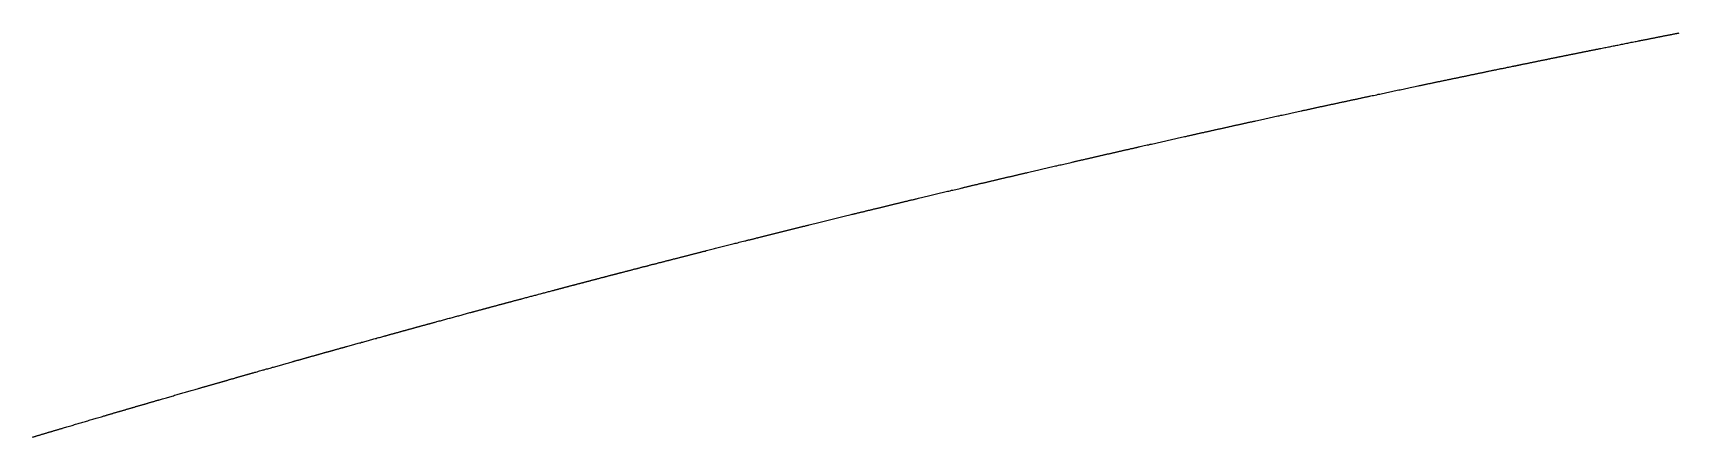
# Model space of a CAD drawing. Header units: millimetres. Extents: x 0 to 2438, y 0 to 1219.
# Drawn here: x 930.846 to 933.731, y 182.898 to 183.606 of the extents above; entities that cross this region are included whole.
import ezdxf

# ---------------------------------------------------------------- set-up
doc = ezdxf.new("R2010")
doc.units = ezdxf.units.MM
doc.layers.add('TEST_CUT_FIRST', color=1, linetype='Continuous')

msp = doc.modelspace()

# ---------------------------------------------------------------- linework, layer by layer
at = {"layer": 'TEST_CUT_FIRST'}
msp.add_lwpolyline([(930.8453, 182.8975), (930.8463, 182.8979), (930.8474, 182.8982), (930.8485, 182.8985), (930.8496, 182.8988), (930.8507, 182.8991), (930.8517, 182.8995), (930.8528, 182.8998), (930.8539, 182.9001), (930.855, 182.9004), (930.8561, 182.9008), (930.8571, 182.9011), (930.8582, 182.9014), (930.8593, 182.9017), (930.8604, 182.902), (930.8615, 182.9024), (930.8625, 182.9027), (930.8636, 182.903), (930.8647, 182.9033), (930.8658, 182.9036), (930.8669, 182.904), (930.8679, 182.9043), (930.869, 182.9046), (930.8701, 182.9049), (930.8712, 182.9053), (930.8723, 182.9056), (930.8733, 182.9059), (930.8744, 182.9062), (930.8755, 182.9065), (930.8766, 182.9069), (930.8777, 182.9072), (930.8787, 182.9075), (930.8798, 182.9078), (930.8809, 182.9081), (930.882, 182.9085), (930.8831, 182.9088), (930.8842, 182.9091), (930.8852, 182.9094), (930.8863, 182.9097), (930.8874, 182.9101), (930.8884, 182.9104), (930.8895, 182.9107), (930.8906, 182.911), (930.8918, 182.9114), (930.8929, 182.9117), (930.894, 182.912), (930.895, 182.9123), (930.8959, 182.9126), (930.8968, 182.9128), (930.8979, 182.9132), (930.8993, 182.9136), (930.9011, 182.9141), (930.9032, 182.9148), (930.9055, 182.9154), (930.9078, 182.9161), (930.91, 182.9168), (930.9122, 182.9174), (930.9143, 182.918), (930.9164, 182.9186), (930.9185, 182.9193), (930.9206, 182.9199), (930.9228, 182.9205), (930.9249, 182.9212), (930.9271, 182.9218), (930.9292, 182.9224), (930.9313, 182.9231), (930.9335, 182.9237), (930.9356, 182.9243), (930.9377, 182.925), (930.9399, 182.9256), (930.942, 182.9262), (930.9442, 182.9269), (930.9463, 182.9275), (930.9485, 182.9281), (930.9506, 182.9287), (930.9527, 182.9294), (930.9548, 182.93), (930.9569, 182.9306), (930.9591, 182.9313), (930.9614, 182.9319), (930.9637, 182.9326), (930.9659, 182.9332), (930.9677, 182.9338), (930.9691, 182.9342), (930.9701, 182.9345), (930.971, 182.9348), (930.9719, 182.935), (930.9729, 182.9353), (930.9739, 182.9356), (930.975, 182.9359), (930.9761, 182.9362), (930.9772, 182.9366), (930.9783, 182.9369), (930.9793, 182.9372), (930.9804, 182.9375), (930.9814, 182.9378), (930.9825, 182.9381), (930.9835, 182.9384), (930.9846, 182.9387), (930.9856, 182.939), (930.9867, 182.9394), (930.9878, 182.9397), (930.9888, 182.94), (930.9899, 182.9403), (930.9909, 182.9406), (930.992, 182.9409), (930.993, 182.9412), (930.9941, 182.9415), (930.9952, 182.9418), (930.9962, 182.9421), (930.9973, 182.9424), (930.9983, 182.9428), (930.9994, 182.9431), (931.0004, 182.9434), (931.0015, 182.9437), (931.0026, 182.944), (931.0036, 182.9443), (931.0047, 182.9446), (931.0057, 182.9449), (931.0068, 182.9452), (931.0078, 182.9455), (931.0089, 182.9458), (931.01, 182.9462), (931.011, 182.9465), (931.0121, 182.9468), (931.0131, 182.9471), (931.0142, 182.9474), (931.0152, 182.9477), (931.0163, 182.948), (931.0174, 182.9483), (931.0184, 182.9486), (931.0195, 182.9489), (931.0205, 182.9492), (931.0216, 182.9496), (931.0226, 182.9499), (931.0237, 182.9502), (931.0248, 182.9505), (931.0258, 182.9508), (931.0269, 182.9511), (931.0279, 182.9514), (931.029, 182.9517), (931.03, 182.952), (931.0311, 182.9523), (931.0322, 182.9526), (931.0332, 182.9529), (931.0343, 182.9533), (931.0353, 182.9536), (931.0364, 182.9539), (931.0374, 182.9542), (931.0385, 182.9545), (931.0396, 182.9548), (931.0406, 182.9551), (931.0417, 182.9554), (931.0427, 182.9557), (931.0438, 182.956), (931.0448, 182.9563), (931.0459, 182.9566), (931.047, 182.9569), (931.048, 182.9573), (931.0491, 182.9576), (931.0501, 182.9579), (931.0512, 182.9582), (931.0522, 182.9585), (931.0533, 182.9588), (931.0544, 182.9591), (931.0554, 182.9594), (931.0565, 182.9597), (931.0575, 182.96), (931.0586, 182.9603), (931.0596, 182.9606), (931.0607, 182.9609), (931.0618, 182.9613), (931.0629, 182.9616), (931.064, 182.9619), (931.0649, 182.9622), (931.0658, 182.9624), (931.0667, 182.9627), (931.0678, 182.963), (931.0692, 182.9634), (931.0709, 182.9639), (931.073, 182.9645), (931.0753, 182.9652), (931.0775, 182.9658), (931.0797, 182.9664), (931.0818, 182.9671), (931.0838, 182.9676), (931.0859, 182.9682), (931.0879, 182.9688), (931.09, 182.9694), (931.0921, 182.97), (931.0942, 182.9707), (931.0963, 182.9713), (931.0984, 182.9719), (931.1005, 182.9725), (931.1026, 182.9731), (931.1047, 182.9737), (931.1067, 182.9743), (931.1088, 182.9749), (931.1109, 182.9755), (931.113, 182.9761), (931.1151, 182.9767), (931.1172, 182.9773), (931.1193, 182.9779), (931.1213, 182.9785), (931.1234, 182.9791), (931.1255, 182.9797), (931.1276, 182.9803), (931.1299, 182.981), (931.1321, 182.9816), (931.1342, 182.9822), (931.136, 182.9827), (931.1373, 182.9831), (931.1384, 182.9834), (931.1393, 182.9836), (931.1401, 182.9839), (931.1411, 182.9842), (931.1421, 182.9845), (931.1432, 182.9848), (931.1442, 182.9851), (931.1453, 182.9854), (931.1463, 182.9857), (931.1473, 182.986), (931.1484, 182.9863), (931.1494, 182.9866), (931.1504, 182.9869), (931.1515, 182.9871), (931.1525, 182.9874), (931.1535, 182.9877), (931.1545, 182.988), (931.1556, 182.9883), (931.1566, 182.9886), (931.1576, 182.9889), (931.1587, 182.9892), (931.1597, 182.9895), (931.1607, 182.9898), (931.1618, 182.9901), (931.1628, 182.9904), (931.1638, 182.9907), (931.1649, 182.991), (931.1659, 182.9913), (931.1669, 182.9916), (931.168, 182.9919), (931.169, 182.9922), (931.17, 182.9925), (931.171, 182.9928), (931.1721, 182.9931), (931.1731, 182.9934), (931.1741, 182.9937), (931.1752, 182.9939), (931.1762, 182.9942), (931.1772, 182.9945), (931.1783, 182.9948), (931.1793, 182.9951), (931.1803, 182.9954), (931.1814, 182.9957), (931.1824, 182.996), (931.1834, 182.9963), (931.1844, 182.9966), (931.1855, 182.9969), (931.1865, 182.9972), (931.1875, 182.9975), (931.1886, 182.9978), (931.1896, 182.9981), (931.1906, 182.9984), (931.1917, 182.9987), (931.1927, 182.999), (931.1937, 182.9993), (931.1948, 182.9995), (931.1958, 182.9998), (931.1968, 183.0001), (931.1979, 183.0004), (931.1989, 183.0007), (931.1999, 183.001), (931.2009, 183.0013), (931.202, 183.0016), (931.203, 183.0019), (931.204, 183.0022), (931.2051, 183.0025), (931.2061, 183.0028), (931.2071, 183.0031), (931.2082, 183.0034), (931.2092, 183.0037), (931.2102, 183.004), (931.2113, 183.0043), (931.2123, 183.0046), (931.2133, 183.0048), (931.2144, 183.0051), (931.2154, 183.0054), (931.2164, 183.0057), (931.2174, 183.006), (931.2185, 183.0063), (931.2195, 183.0066), (931.2205, 183.0069), (931.2216, 183.0072), (931.2226, 183.0075), (931.2236, 183.0078), (931.2246, 183.0081), (931.2257, 183.0084), (931.2267, 183.0087), (931.2278, 183.009), (931.2289, 183.0093), (931.2299, 183.0096), (931.2308, 183.0098), (931.2317, 183.0101), (931.2326, 183.0103), (931.2336, 183.0106), (931.235, 183.011), (931.2367, 183.0115), (931.2387, 183.0121), (931.2409, 183.0127), (931.2431, 183.0133), (931.2452, 183.0139), (931.2473, 183.0145), (931.2492, 183.0151), (931.2512, 183.0156), (931.2532, 183.0162), (931.2553, 183.0168), (931.2573, 183.0173), (931.2594, 183.0179), (931.2614, 183.0185), (931.2634, 183.0191), (931.2655, 183.0197), (931.2675, 183.0202), (931.2695, 183.0208), (931.2716, 183.0214), (931.2736, 183.022), (931.2756, 183.0225), (931.2777, 183.0231), (931.2797, 183.0237), (931.2818, 183.0243), (931.2838, 183.0248), (931.2858, 183.0254), (931.2877, 183.0259), (931.2898, 183.0265), (931.2919, 183.0271), (931.2941, 183.0277), (931.2963, 183.0284), (931.2983, 183.0289), (931.3, 183.0294), (931.3013, 183.0298), (931.3024, 183.0301), (931.3032, 183.0303), (931.304, 183.0305), (931.305, 183.0308), (931.306, 183.0311), (931.307, 183.0314), (931.308, 183.0317), (931.3091, 183.032), (931.3101, 183.0322), (931.3111, 183.0325), (931.3121, 183.0328), (931.313, 183.0331), (931.314, 183.0334), (931.3151, 183.0336), (931.3161, 183.0339), (931.3171, 183.0342), (931.3181, 183.0345), (931.3191, 183.0348), (931.3201, 183.0351), (931.3211, 183.0353), (931.3221, 183.0356), (931.3231, 183.0359), (931.3241, 183.0362), (931.3251, 183.0365), (931.3261, 183.0367), (931.3271, 183.037), (931.3281, 183.0373), (931.3291, 183.0376), (931.3301, 183.0379), (931.3311, 183.0381), (931.3321, 183.0384), (931.3331, 183.0387), (931.3341, 183.039), (931.3351, 183.0393), (931.3361, 183.0396), (931.3371, 183.0398), (931.3381, 183.0401), (931.3391, 183.0404), (931.3401, 183.0407), (931.3411, 183.041), (931.3421, 183.0412), (931.3431, 183.0415), (931.3441, 183.0418), (931.3451, 183.0421), (931.3461, 183.0424), (931.3471, 183.0426), (931.3481, 183.0429), (931.3491, 183.0432), (931.3501, 183.0435), (931.3511, 183.0438), (931.3521, 183.044), (931.3531, 183.0443), (931.3541, 183.0446), (931.3551, 183.0449), (931.3561, 183.0452), (931.3571, 183.0454), (931.3581, 183.0457), (931.3591, 183.046), (931.3601, 183.0463), (931.3611, 183.0466), (931.3621, 183.0468), (931.3631, 183.0471), (931.3641, 183.0474), (931.3652, 183.0477), (931.3662, 183.048), (931.3672, 183.0482), (931.3682, 183.0485), (931.3692, 183.0488), (931.3702, 183.0491), (931.3712, 183.0494), (931.3722, 183.0496), (931.3732, 183.0499), (931.3742, 183.0502), (931.3752, 183.0505), (931.3762, 183.0508), (931.3772, 183.051), (931.3782, 183.0513), (931.3792, 183.0516), (931.3802, 183.0519), (931.3812, 183.0522), (931.3822, 183.0524), (931.3832, 183.0527), (931.3842, 183.053), (931.3852, 183.0533), (931.3862, 183.0536), (931.3872, 183.0538), (931.3882, 183.0541), (931.3892, 183.0544), (931.3903, 183.0547), (931.3913, 183.055), (931.3922, 183.0552), (931.393, 183.0555), (931.3939, 183.0557), (931.3949, 183.056), (931.3962, 183.0563), (931.3979, 183.0568), (931.3998, 183.0574), (931.402, 183.0579), (931.4041, 183.0585), (931.4061, 183.0591), (931.4081, 183.0597), (931.41, 183.0602), (931.412, 183.0607), (931.4139, 183.0613), (931.4159, 183.0618), (931.4179, 183.0624), (931.4199, 183.0629), (931.4218, 183.0635), (931.4238, 183.064), (931.4258, 183.0646), (931.4277, 183.0651), (931.4297, 183.0657), (931.4317, 183.0662), (931.4337, 183.0667), (931.4356, 183.0673), (931.4376, 183.0678), (931.4396, 183.0684), (931.4416, 183.0689), (931.4435, 183.0695), (931.4454, 183.07), (931.4474, 183.0705), (931.4493, 183.0711), (931.4514, 183.0717), (931.4535, 183.0722), (931.4557, 183.0728), (931.4576, 183.0734), (931.4593, 183.0738), (931.4606, 183.0742), (931.4615, 183.0745), (931.4624, 183.0747), (931.4632, 183.0749), (931.4641, 183.0751), (931.465, 183.0754), (931.466, 183.0757), (931.467, 183.076), (931.468, 183.0762), (931.469, 183.0765), (931.47, 183.0768), (931.4709, 183.077), (931.4719, 183.0773), (931.4729, 183.0776), (931.4738, 183.0778), (931.4748, 183.0781), (931.4758, 183.0784), (931.4767, 183.0786), (931.4777, 183.0789), (931.4787, 183.0792), (931.4796, 183.0794), (931.4806, 183.0797), (931.4816, 183.08), (931.4826, 183.0802), (931.4835, 183.0805), (931.4845, 183.0808), (931.4855, 183.081), (931.4864, 183.0813), (931.4874, 183.0816), (931.4884, 183.0818), (931.4893, 183.0821), (931.4903, 183.0824), (931.4913, 183.0826), (931.4923, 183.0829), (931.4932, 183.0832), (931.4942, 183.0834), (931.4952, 183.0837), (931.4961, 183.084), (931.4971, 183.0842), (931.4981, 183.0845), (931.499, 183.0848), (931.5, 183.085), (931.501, 183.0853), (931.5019, 183.0856), (931.5029, 183.0858), (931.5039, 183.0861), (931.5049, 183.0864), (931.5058, 183.0866), (931.5068, 183.0869), (931.5078, 183.0872), (931.5087, 183.0874), (931.5097, 183.0877), (931.5107, 183.088), (931.5116, 183.0882), (931.5126, 183.0885), (931.5136, 183.0888), (931.5145, 183.089), (931.5155, 183.0893), (931.5165, 183.0896), (931.5175, 183.0898), (931.5184, 183.0901), (931.5194, 183.0904), (931.5204, 183.0906), (931.5213, 183.0909), (931.5223, 183.0911), (931.5233, 183.0914), (931.5242, 183.0917), (931.5252, 183.0919), (931.5262, 183.0922), (931.5271, 183.0925), (931.5281, 183.0927), (931.5291, 183.093), (931.5301, 183.0933), (931.531, 183.0935), (931.532, 183.0938), (931.533, 183.0941), (931.5339, 183.0943), (931.5349, 183.0946), (931.5359, 183.0949), (931.5368, 183.0951), (931.5378, 183.0954), (931.5388, 183.0957), (931.5398, 183.0959), (931.5407, 183.0962), (931.5417, 183.0964), (931.5426, 183.0967), (931.5436, 183.097), (931.5446, 183.0972), (931.5456, 183.0975), (931.5466, 183.0978), (931.5476, 183.0981), (931.5485, 183.0983), (931.5493, 183.0985), (931.5501, 183.0987), (931.5511, 183.099), (931.5524, 183.0994), (931.554, 183.0998), (931.5559, 183.1003), (931.5579, 183.1009), (931.56, 183.1014), (931.5619, 183.102), (931.5639, 183.1025), (931.5657, 183.103), (931.5676, 183.1035), (931.5695, 183.104), (931.5714, 183.1045), (931.5733, 183.105), (931.5752, 183.1056), (931.5771, 183.1061), (931.579, 183.1066), (931.5809, 183.1071), (931.5828, 183.1076), (931.5847, 183.1082), (931.5866, 183.1087), (931.5885, 183.1092), (931.5904, 183.1097), (931.5923, 183.1102), (931.5942, 183.1107), (931.5961, 183.1113), (931.598, 183.1118), (931.5999, 183.1123), (931.6018, 183.1128), (931.6037, 183.1133), (931.6056, 183.1138), (931.6077, 183.1144), (931.6098, 183.1149), (931.6117, 183.1155), (931.6133, 183.1159), (931.6145, 183.1162), (931.6154, 183.1165), (931.6162, 183.1167), (931.617, 183.1169), (931.6178, 183.1171), (931.6188, 183.1174), (931.6197, 183.1176), (931.6207, 183.1179), (931.6217, 183.1182), (931.6226, 183.1184), (931.6235, 183.1187), (931.6245, 183.1189), (931.6254, 183.1192), (931.6263, 183.1194), (931.6273, 183.1197), (931.6282, 183.1199), (931.6291, 183.1202), (931.6301, 183.1204), (931.631, 183.1207), (931.6319, 183.1209), (931.6329, 183.1212), (931.6338, 183.1214), (931.6347, 183.1217), (931.6357, 183.1219), (931.6366, 183.1222), (931.6375, 183.1224), (931.6385, 183.1227), (931.6394, 183.1229), (931.6403, 183.1232), (931.6413, 183.1234), (931.6422, 183.1237), (931.6431, 183.1239), (931.6441, 183.1242), (931.645, 183.1244), (931.6459, 183.1247), (931.6469, 183.125), (931.6478, 183.1252), (931.6487, 183.1255), (931.6497, 183.1257), (931.6506, 183.126), (931.6515, 183.1262), (931.6525, 183.1265), (931.6534, 183.1267), (931.6543, 183.127), (931.6553, 183.1272), (931.6562, 183.1275), (931.6571, 183.1277), (931.6581, 183.128), (931.659, 183.1282), (931.6599, 183.1285), (931.6609, 183.1287), (931.6618, 183.129), (931.6628, 183.1292), (931.6637, 183.1295), (931.6646, 183.1297), (931.6656, 183.13), (931.6665, 183.1302), (931.6674, 183.1305), (931.6684, 183.1307), (931.6693, 183.131), (931.6702, 183.1312), (931.6712, 183.1315), (931.6721, 183.1317), (931.673, 183.132), (931.674, 183.1322), (931.6749, 183.1325), (931.6758, 183.1327), (931.6768, 183.133), (931.6777, 183.1332), (931.6786, 183.1335), (931.6796, 183.1337), (931.6805, 183.134), (931.6814, 183.1342), (931.6824, 183.1345), (931.6833, 183.1347), (931.6842, 183.135), (931.6852, 183.1352), (931.6861, 183.1355), (931.687, 183.1357), (931.688, 183.136), (931.6889, 183.1362), (931.6898, 183.1365), (931.6908, 183.1367), (931.6917, 183.137), (931.6926, 183.1372), (931.6935, 183.1375), (931.6945, 183.1377), (931.6954, 183.138), (931.6964, 183.1382), (931.6974, 183.1385), (931.6983, 183.1387), (931.6992, 183.139), (931.7, 183.1392), (931.7008, 183.1394), (931.7017, 183.1396), (931.7029, 183.14), (931.7044, 183.1404), (931.7061, 183.1408), (931.7079, 183.1413), (931.7098, 183.1418), (931.7116, 183.1423), (931.7133, 183.1427), (931.715, 183.1432), (931.7167, 183.1436), (931.7184, 183.1441), (931.7201, 183.1446), (931.7219, 183.145), (931.7236, 183.1455), (931.7253, 183.1459), (931.7271, 183.1464), (931.7288, 183.1469), (931.7305, 183.1473), (931.7322, 183.1478), (931.734, 183.1482), (931.7357, 183.1487), (931.7374, 183.1491), (931.7392, 183.1496), (931.7409, 183.1501), (931.7426, 183.1505), (931.7443, 183.151), (931.746, 183.1514), (931.7477, 183.1519), (931.7494, 183.1523), (931.7512, 183.1528), (931.7531, 183.1533), (931.755, 183.1538), (931.7567, 183.1543), (931.7581, 183.1546), (931.7592, 183.1549), (931.76, 183.1551), (931.7607, 183.1553), (931.7613, 183.1555), (931.762, 183.1557), (931.7628, 183.1559), (931.7636, 183.1561), (931.7645, 183.1563), (931.7653, 183.1565), (931.7661, 183.1567), (931.7669, 183.1569), (931.7676, 183.1572), (931.7684, 183.1574), (931.7692, 183.1576), (931.77, 183.1578), (931.7708, 183.158), (931.7716, 183.1582), (931.7724, 183.1584), (931.7732, 183.1586), (931.774, 183.1588), (931.7748, 183.159), (931.7756, 183.1592), (931.7763, 183.1595), (931.7771, 183.1597), (931.7779, 183.1599), (931.7787, 183.1601), (931.7795, 183.1603), (931.7803, 183.1605), (931.7811, 183.1607), (931.7819, 183.1609), (931.7827, 183.1611), (931.7835, 183.1613), (931.7843, 183.1615), (931.7851, 183.1618), (931.7859, 183.162), (931.7866, 183.1622), (931.7874, 183.1624), (931.7882, 183.1626), (931.789, 183.1628), (931.7898, 183.163), (931.7906, 183.1632), (931.7914, 183.1634), (931.7922, 183.1636), (931.793, 183.1638), (931.7938, 183.164), (931.7946, 183.1643), (931.7954, 183.1645), (931.7961, 183.1647), (931.7969, 183.1649), (931.7977, 183.1651), (931.7985, 183.1653), (931.7993, 183.1655), (931.8001, 183.1657), (931.8009, 183.1659), (931.8017, 183.1661), (931.8025, 183.1663), (931.8033, 183.1665), (931.8041, 183.1668), (931.8049, 183.167), (931.8057, 183.1672), (931.8064, 183.1674), (931.8072, 183.1676), (931.808, 183.1678), (931.8088, 183.168), (931.8096, 183.1682), (931.8104, 183.1684), (931.8112, 183.1686), (931.812, 183.1688), (931.8128, 183.169), (931.8136, 183.1693), (931.8144, 183.1695), (931.8152, 183.1697), (931.8159, 183.1699), (931.8167, 183.1701), (931.8175, 183.1703), (931.8183, 183.1705), (931.8191, 183.1707), (931.8199, 183.1709), (931.8207, 183.1711), (931.8215, 183.1713), (931.8223, 183.1715), (931.8231, 183.1717), (931.8239, 183.172), (931.8247, 183.1722), (931.8254, 183.1724), (931.8262, 183.1726), (931.827, 183.1728), (931.8278, 183.173), (931.8286, 183.1732), (931.8294, 183.1734), (931.8302, 183.1736), (931.831, 183.1738), (931.8318, 183.174), (931.8325, 183.1742), (931.8333, 183.1744), (931.8342, 183.1746), (931.835, 183.1749), (931.8359, 183.1751), (931.8368, 183.1754), (931.8378, 183.1756), (931.8387, 183.1758), (931.8396, 183.1761), (931.8405, 183.1763), (931.8414, 183.1765), (931.8423, 183.1768), (931.8432, 183.177), (931.8441, 183.1772), (931.845, 183.1775), (931.8459, 183.1777), (931.8468, 183.1779), (931.8477, 183.1782), (931.8486, 183.1784), (931.8495, 183.1786), (931.8504, 183.1789), (931.8513, 183.1791), (931.8522, 183.1794), (931.8531, 183.1796), (931.854, 183.1798), (931.8549, 183.1801), (931.8558, 183.1803), (931.8566, 183.1805), (931.8575, 183.1807), (931.8584, 183.181), (931.8594, 183.1812), (931.8604, 183.1815), (931.8614, 183.1818), (931.8623, 183.182), (931.863, 183.1822), (931.8633, 183.1823), (931.8634, 183.1823), (931.8634, 183.1823), (931.8635, 183.1823), (931.8636, 183.1823), (931.8637, 183.1824), (931.8638, 183.1824), (931.864, 183.1824), (931.8641, 183.1825), (931.8642, 183.1825), (931.8643, 183.1825), (931.8644, 183.1825), (931.8645, 183.1826), (931.8646, 183.1826), (931.8647, 183.1826), (931.8648, 183.1827), (931.8649, 183.1827), (931.865, 183.1827), (931.8652, 183.1827), (931.8653, 183.1828), (931.8654, 183.1828), (931.8655, 183.1828), (931.8656, 183.1829), (931.8657, 183.1829), (931.8658, 183.1829), (931.8659, 183.1829), (931.866, 183.183), (931.8661, 183.183), (931.8662, 183.183), (931.8663, 183.1831), (931.8665, 183.1831), (931.8666, 183.1831), (931.8667, 183.1831), (931.8668, 183.1832), (931.8669, 183.1832), (931.867, 183.1832), (931.8671, 183.1832), (931.8672, 183.1833), (931.8673, 183.1833), (931.8674, 183.1833), (931.8675, 183.1834), (931.8677, 183.1834), (931.8678, 183.1834), (931.8679, 183.1834), (931.868, 183.1835), (931.8681, 183.1835), (931.8682, 183.1835), (931.8683, 183.1836), (931.8684, 183.1836), (931.8685, 183.1836), (931.8686, 183.1836), (931.8687, 183.1837), (931.8688, 183.1837), (931.869, 183.1837), (931.8691, 183.1838), (931.8692, 183.1838), (931.8693, 183.1838), (931.8694, 183.1838), (931.8695, 183.1839), (931.8696, 183.1839), (931.8697, 183.1839), (931.8698, 183.184), (931.8699, 183.184), (931.87, 183.184), (931.8702, 183.184), (931.8703, 183.1841), (931.8704, 183.1841), (931.8705, 183.1841), (931.8706, 183.1842), (931.8707, 183.1842), (931.8708, 183.1842), (931.8709, 183.1842), (931.871, 183.1843), (931.8711, 183.1843), (931.8712, 183.1843), (931.8714, 183.1844), (931.8715, 183.1844), (931.8716, 183.1844), (931.8717, 183.1844), (931.8718, 183.1845), (931.8719, 183.1845), (931.872, 183.1845), (931.8721, 183.1846), (931.8722, 183.1846), (931.8723, 183.1846), (931.8724, 183.1846), (931.8725, 183.1847), (931.8727, 183.1847), (931.8728, 183.1847), (931.8729, 183.1847), (931.873, 183.1848), (931.8731, 183.1848), (931.8732, 183.1848), (931.8733, 183.1849), (931.8734, 183.1849), (931.8735, 183.1849), (931.8736, 183.1849), (931.8737, 183.185), (931.8739, 183.185), (931.874, 183.185), (931.8741, 183.1851), (931.8742, 183.1851), (931.8743, 183.1851), (931.8744, 183.1851), (931.8745, 183.1852), (931.8746, 183.1852), (931.8747, 183.1852), (931.8748, 183.1853), (931.8749, 183.1853), (931.875, 183.1853), (931.8752, 183.1853), (931.8753, 183.1854), (931.8754, 183.1854), (931.8755, 183.1854), (931.8756, 183.1855), (931.8757, 183.1855), (931.8758, 183.1855), (931.8759, 183.1855), (931.876, 183.1856), (931.8761, 183.1856), (931.8762, 183.1856), (931.8764, 183.1857), (931.8765, 183.1857), (931.8766, 183.1857), (931.8767, 183.1857), (931.8768, 183.1858), (931.8769, 183.1858), (931.878, 183.1861), (931.8792, 183.1864), (931.8803, 183.1867), (931.8814, 183.187), (931.8826, 183.1873), (931.8837, 183.1876), (931.8848, 183.1879), (931.8859, 183.1881), (931.8871, 183.1884), (931.8882, 183.1887), (931.8893, 183.189), (931.8905, 183.1893), (931.8916, 183.1896), (931.8927, 183.1899), (931.8939, 183.1902), (931.895, 183.1905), (931.8961, 183.1908), (931.8973, 183.1911), (931.8984, 183.1914), (931.8995, 183.1917), (931.9006, 183.192), (931.9018, 183.1923), (931.9029, 183.1925), (931.904, 183.1928), (931.9052, 183.1931), (931.9063, 183.1934), (931.9074, 183.1937), (931.9086, 183.194), (931.9097, 183.1943), (931.9108, 183.1946), (931.912, 183.1949), (931.9131, 183.1952), (931.9142, 183.1955), (931.9154, 183.1958), (931.9165, 183.1961), (931.9176, 183.1964), (931.9188, 183.1966), (931.9199, 183.1969), (931.921, 183.1972), (931.9221, 183.1975), (931.9233, 183.1978), (931.9244, 183.1981), (931.9255, 183.1984), (931.9267, 183.1987), (931.9278, 183.199), (931.9289, 183.1993), (931.9301, 183.1996), (931.9312, 183.1999), (931.9323, 183.2002), (931.9335, 183.2004), (931.9346, 183.2007), (931.9357, 183.201), (931.9369, 183.2013), (931.938, 183.2016), (931.9391, 183.2019), (931.9403, 183.2022), (931.9414, 183.2025), (931.9425, 183.2028), (931.9437, 183.2031), (931.9448, 183.2034), (931.9459, 183.2036), (931.947, 183.2039), (931.9482, 183.2042), (931.9493, 183.2045), (931.9504, 183.2048), (931.9516, 183.2051), (931.9527, 183.2054), (931.9538, 183.2057), (931.955, 183.206), (931.9561, 183.2063), (931.9572, 183.2066), (931.9584, 183.2068), (931.9595, 183.2071), (931.9606, 183.2074), (931.9618, 183.2077), (931.9629, 183.208), (931.964, 183.2083), (931.9652, 183.2086), (931.9663, 183.2089), (931.9674, 183.2092), (931.9686, 183.2095), (931.9697, 183.2098), (931.9708, 183.21), (931.972, 183.2103), (931.9731, 183.2106), (931.9742, 183.2109), (931.9754, 183.2112), (931.9765, 183.2115), (931.9776, 183.2118), (931.9788, 183.2121), (931.9799, 183.2124), (931.981, 183.2127), (931.9822, 183.2129), (931.9833, 183.2132), (931.9844, 183.2135), (931.9856, 183.2138), (931.9867, 183.2141), (931.9878, 183.2144), (931.989, 183.2147), (931.9901, 183.215), (931.9912, 183.2153), (931.9924, 183.2155), (931.9935, 183.2158), (931.9946, 183.2161), (931.9958, 183.2164), (931.9969, 183.2167), (931.998, 183.217), (931.9992, 183.2173), (932.0003, 183.2176), (932.0014, 183.2179), (932.0026, 183.2182), (932.0037, 183.2184), (932.0048, 183.2187), (932.006, 183.219), (932.0071, 183.2193), (932.0082, 183.2196), (932.0093, 183.2199), (932.0105, 183.2202), (932.0116, 183.2205), (932.0128, 183.2207), (932.0139, 183.2211), (932.0151, 183.2214), (932.0163, 183.2216), (932.0173, 183.2219), (932.0182, 183.2221), (932.0192, 183.2224), (932.0203, 183.2227), (932.0218, 183.2231), (932.0238, 183.2235), (932.026, 183.2241), (932.0285, 183.2248), (932.031, 183.2254), (932.0334, 183.226), (932.0357, 183.2266), (932.0379, 183.2271), (932.0402, 183.2277), (932.0424, 183.2283), (932.0447, 183.2289), (932.047, 183.2294), (932.0493, 183.23), (932.0516, 183.2306), (932.0539, 183.2312), (932.0562, 183.2318), (932.0585, 183.2324), (932.0608, 183.2329), (932.0631, 183.2335), (932.0654, 183.2341), (932.0677, 183.2347), (932.07, 183.2352), (932.0723, 183.2358), (932.0746, 183.2364), (932.0769, 183.237), (932.0791, 183.2375), (932.0813, 183.2381), (932.0836, 183.2387), (932.086, 183.2393), (932.0885, 183.2399), (932.091, 183.2405), (932.0933, 183.2411), (932.0952, 183.2416), (932.0967, 183.242), (932.0979, 183.2423), (932.0989, 183.2425), (932.0998, 183.2428), (932.1009, 183.243), (932.1021, 183.2433), (932.1033, 183.2436), (932.1045, 183.2439), (932.1057, 183.2442), (932.1068, 183.2445), (932.108, 183.2448), (932.1091, 183.2451), (932.1103, 183.2454), (932.1114, 183.2457), (932.1126, 183.246), (932.1138, 183.2463), (932.1149, 183.2465), (932.1161, 183.2468), (932.1172, 183.2471), (932.1184, 183.2474), (932.1196, 183.2477), (932.1207, 183.248), (932.1219, 183.2483), (932.123, 183.2486), (932.1242, 183.2489), (932.1254, 183.2492), (932.1265, 183.2494), (932.1277, 183.2497), (932.1288, 183.25), (932.13, 183.2503), (932.1312, 183.2506), (932.1323, 183.2509), (932.1335, 183.2512), (932.1346, 183.2515), (932.1358, 183.2518), (932.137, 183.2521), (932.1381, 183.2523), (932.1393, 183.2526), (932.1404, 183.2529), (932.1416, 183.2532), (932.1428, 183.2535), (932.1439, 183.2538), (932.1451, 183.2541), (932.1463, 183.2544), (932.1474, 183.2547), (932.1486, 183.2549), (932.1497, 183.2552), (932.1509, 183.2555), (932.1521, 183.2558), (932.1532, 183.2561), (932.1544, 183.2564), (932.1555, 183.2567), (932.1567, 183.257), (932.1579, 183.2573), (932.159, 183.2575), (932.1602, 183.2578), (932.1613, 183.2581), (932.1625, 183.2584), (932.1637, 183.2587), (932.1648, 183.259), (932.166, 183.2593), (932.1671, 183.2596), (932.1683, 183.2599), (932.1695, 183.2601), (932.1706, 183.2604), (932.1718, 183.2607), (932.1729, 183.261), (932.1741, 183.2613), (932.1753, 183.2616), (932.1764, 183.2619), (932.1776, 183.2622), (932.1788, 183.2624), (932.1799, 183.2627), (932.1811, 183.263), (932.1822, 183.2633), (932.1834, 183.2636), (932.1846, 183.2639), (932.1857, 183.2642), (932.1869, 183.2645), (932.188, 183.2647), (932.1892, 183.265), (932.1904, 183.2653), (932.1915, 183.2656), (932.1927, 183.2659), (932.1938, 183.2662), (932.195, 183.2665), (932.1961, 183.2668), (932.1973, 183.267), (932.1985, 183.2673), (932.1998, 183.2676), (932.2009, 183.2679), (932.202, 183.2682), (932.2029, 183.2684), (932.2039, 183.2687), (932.2051, 183.269), (932.2066, 183.2693), (932.2086, 183.2698), (932.2109, 183.2704), (932.2135, 183.271), (932.216, 183.2717), (932.2185, 183.2723), (932.2208, 183.2728), (932.2231, 183.2734), (932.2254, 183.274), (932.2277, 183.2745), (932.2301, 183.2751), (932.2325, 183.2757), (932.2348, 183.2763), (932.2372, 183.2769), (932.2395, 183.2774), (932.2419, 183.278), (932.2442, 183.2786), (932.2466, 183.2792), (932.2489, 183.2797), (932.2513, 183.2803), (932.2536, 183.2809), (932.256, 183.2815), (932.2583, 183.2821), (932.2607, 183.2826), (932.263, 183.2832), (932.2653, 183.2838), (932.2676, 183.2843), (932.27, 183.2849), (932.2724, 183.2855), (932.275, 183.2861), (932.2775, 183.2867), (932.2798, 183.2873), (932.2818, 183.2878), (932.2834, 183.2882), (932.2846, 183.2885), (932.2856, 183.2887), (932.2866, 183.289), (932.2877, 183.2892), (932.2889, 183.2895), (932.2901, 183.2898), (932.2913, 183.2901), (932.2926, 183.2904), (932.2937, 183.2907), (932.2949, 183.291), (932.2961, 183.2913), (932.2973, 183.2916), (932.2985, 183.2919), (932.2997, 183.2921), (932.3009, 183.2924), (932.302, 183.2927), (932.3032, 183.293), (932.3044, 183.2933), (932.3056, 183.2936), (932.3068, 183.2939), (932.308, 183.2942), (932.3092, 183.2945), (932.3104, 183.2948), (932.3116, 183.295), (932.3127, 183.2953), (932.3139, 183.2956), (932.3151, 183.2959), (932.3163, 183.2962), (932.3175, 183.2965), (932.3187, 183.2968), (932.3199, 183.2971), (932.3211, 183.2973), (932.3223, 183.2976), (932.3234, 183.2979), (932.3246, 183.2982), (932.3258, 183.2985), (932.327, 183.2988), (932.3282, 183.2991), (932.3294, 183.2994), (932.3306, 183.2997), (932.3318, 183.2999), (932.333, 183.3002), (932.3341, 183.3005), (932.3353, 183.3008), (932.3365, 183.3011), (932.3377, 183.3014), (932.3389, 183.3017), (932.3401, 183.302), (932.3413, 183.3022), (932.3425, 183.3025), (932.3437, 183.3028), (932.3449, 183.3031), (932.346, 183.3034), (932.3472, 183.3037), (932.3484, 183.304), (932.3496, 183.3043), (932.3508, 183.3045), (932.352, 183.3048), (932.3532, 183.3051), (932.3544, 183.3054), (932.3556, 183.3057), (932.3567, 183.306), (932.3579, 183.3063), (932.3591, 183.3066), (932.3603, 183.3068), (932.3615, 183.3071), (932.3627, 183.3074), (932.3639, 183.3077), (932.3651, 183.308), (932.3663, 183.3083), (932.3675, 183.3086), (932.3686, 183.3089), (932.3698, 183.3091), (932.371, 183.3094), (932.3722, 183.3097), (932.3734, 183.31), (932.3746, 183.3103), (932.3758, 183.3106), (932.377, 183.3109), (932.3782, 183.3111), (932.3794, 183.3114), (932.3806, 183.3117), (932.3817, 183.312), (932.3829, 183.3123), (932.3841, 183.3126), (932.3853, 183.3129), (932.3865, 183.3131), (932.3877, 183.3134), (932.389, 183.3137), (932.3902, 183.314), (932.3913, 183.3143), (932.3922, 183.3145), (932.3933, 183.3148), (932.3945, 183.3151), (932.396, 183.3154), (932.3981, 183.3159), (932.4004, 183.3165), (932.403, 183.3171), (932.4056, 183.3177), (932.4081, 183.3183), (932.4105, 183.3189), (932.4129, 183.3195), (932.4152, 183.32), (932.4176, 183.3206), (932.42, 183.3212), (932.4224, 183.3218), (932.4248, 183.3223), (932.4272, 183.3229), (932.4296, 183.3235), (932.432, 183.324), (932.4344, 183.3246), (932.4368, 183.3252), (932.4392, 183.3258), (932.4416, 183.3263), (932.444, 183.3269), (932.4465, 183.3275), (932.4489, 183.3281), (932.4513, 183.3286), (932.4536, 183.3292), (932.456, 183.3298), (932.4583, 183.3303), (932.4607, 183.3309), (932.4632, 183.3315), (932.4658, 183.3321), (932.4684, 183.3327), (932.4708, 183.3333), (932.4729, 183.3338), (932.4744, 183.3341), (932.4757, 183.3344), (932.4767, 183.3347), (932.4777, 183.3349), (932.4788, 183.3352), (932.48, 183.3355), (932.4813, 183.3358), (932.4825, 183.3361), (932.4838, 183.3363), (932.485, 183.3366), (932.4862, 183.3369), (932.4874, 183.3372), (932.4886, 183.3375), (932.4898, 183.3378), (932.491, 183.3381), (932.4922, 183.3383), (932.4934, 183.3386), (932.4946, 183.3389), (932.4959, 183.3392), (932.4971, 183.3395), (932.4983, 183.3398), (932.4995, 183.3401), (932.5007, 183.3403), (932.5019, 183.3406), (932.5031, 183.3409), (932.5043, 183.3412), (932.5055, 183.3415), (932.5068, 183.3418), (932.508, 183.3421), (932.5092, 183.3423), (932.5104, 183.3426), (932.5116, 183.3429), (932.5128, 183.3432), (932.514, 183.3435), (932.5152, 183.3438), (932.5164, 183.3441), (932.5177, 183.3443), (932.5189, 183.3446), (932.5201, 183.3449), (932.5213, 183.3452), (932.5225, 183.3455), (932.5237, 183.3458), (932.5249, 183.3461), (932.5261, 183.3463), (932.5273, 183.3466), (932.5286, 183.3469), (932.5298, 183.3472), (932.531, 183.3475), (932.5322, 183.3478), (932.5334, 183.3481), (932.5346, 183.3483), (932.5358, 183.3486), (932.537, 183.3489), (932.5382, 183.3492), (932.5395, 183.3495), (932.5407, 183.3498), (932.5419, 183.35), (932.5431, 183.3503), (932.5443, 183.3506), (932.5455, 183.3509), (932.5467, 183.3512), (932.5479, 183.3515), (932.5492, 183.3517), (932.5504, 183.352), (932.5516, 183.3523), (932.5528, 183.3526), (932.554, 183.3529), (932.5552, 183.3532), (932.5564, 183.3535), (932.5576, 183.3537), (932.5588, 183.354), (932.5601, 183.3543), (932.5613, 183.3546), (932.5625, 183.3549), (932.5637, 183.3552), (932.5649, 183.3554), (932.5661, 183.3557), (932.5673, 183.356), (932.5685, 183.3563), (932.5698, 183.3566), (932.571, 183.3569), (932.5722, 183.3571), (932.5734, 183.3574), (932.5746, 183.3577), (932.5758, 183.358), (932.577, 183.3583), (932.5782, 183.3585), (932.5794, 183.3588), (932.5807, 183.3591), (932.582, 183.3594), (932.5832, 183.3597), (932.5843, 183.36), (932.5853, 183.3602), (932.5863, 183.3604), (932.5876, 183.3607), (932.5891, 183.3611), (932.5912, 183.3616), (932.5937, 183.3621), (932.5963, 183.3628), (932.5989, 183.3634), (932.6015, 183.364), (932.6039, 183.3645), (932.6063, 183.3651), (932.6087, 183.3657), (932.6112, 183.3662), (932.6136, 183.3668), (932.6161, 183.3674), (932.6185, 183.3679), (932.621, 183.3685), (932.6234, 183.3691), (932.6259, 183.3696), (932.6283, 183.3702), (932.6308, 183.3708), (932.6332, 183.3713), (932.6357, 183.3719), (932.6381, 183.3725), (932.6406, 183.373), (932.6431, 183.3736), (932.6455, 183.3742), (932.6479, 183.3747), (932.6503, 183.3753), (932.6527, 183.3758), (932.6552, 183.3764), (932.6577, 183.377), (932.6604, 183.3776), (932.663, 183.3782), (932.6655, 183.3788), (932.6675, 183.3793), (932.6692, 183.3796), (932.6704, 183.3799), (932.6715, 183.3802), (932.6725, 183.3804), (932.6736, 183.3807), (932.6749, 183.3809), (932.6762, 183.3812), (932.6775, 183.3815), (932.6787, 183.3818), (932.68, 183.3821), (932.6812, 183.3824), (932.6824, 183.3827), (932.6836, 183.383), (932.6849, 183.3832), (932.6861, 183.3835), (932.6874, 183.3838), (932.6886, 183.3841), (932.6898, 183.3844), (932.6911, 183.3847), (932.6923, 183.385), (932.6935, 183.3852), (932.6948, 183.3855), (932.696, 183.3858), (932.6973, 183.3861), (932.6985, 183.3864), (932.6997, 183.3867), (932.701, 183.3869), (932.7022, 183.3872), (932.7035, 183.3875), (932.7047, 183.3878), (932.7059, 183.3881), (932.7072, 183.3884), (932.7084, 183.3886), (932.7096, 183.3889), (932.7109, 183.3892), (932.7121, 183.3895), (932.7134, 183.3898), (932.7146, 183.3901), (932.7158, 183.3903), (932.7171, 183.3906), (932.7183, 183.3909), (932.7196, 183.3912), (932.7208, 183.3915), (932.722, 183.3918), (932.7233, 183.392), (932.7245, 183.3923), (932.7257, 183.3926), (932.727, 183.3929), (932.7282, 183.3932), (932.7295, 183.3935), (932.7307, 183.3937), (932.7319, 183.394), (932.7332, 183.3943), (932.7344, 183.3946), (932.7357, 183.3949), (932.7369, 183.3952), (932.7381, 183.3954), (932.7394, 183.3957), (932.7406, 183.396), (932.7418, 183.3963), (932.7431, 183.3966), (932.7443, 183.3968), (932.7456, 183.3971), (932.7468, 183.3974), (932.748, 183.3977), (932.7493, 183.398), (932.7505, 183.3983), (932.7518, 183.3985), (932.753, 183.3988), (932.7542, 183.3991), (932.7555, 183.3994), (932.7567, 183.3997), (932.758, 183.4), (932.7592, 183.4002), (932.7604, 183.4005), (932.7617, 183.4008), (932.7629, 183.4011), (932.7641, 183.4014), (932.7654, 183.4016), (932.7666, 183.4019), (932.7679, 183.4022), (932.7691, 183.4025), (932.7704, 183.4028), (932.7716, 183.403), (932.7728, 183.4033), (932.774, 183.4036), (932.7753, 183.4039), (932.7765, 183.4042), (932.7778, 183.4045), (932.7791, 183.4048), (932.7804, 183.405), (932.7815, 183.4053), (932.7825, 183.4055), (932.7836, 183.4058), (932.7848, 183.406), (932.7865, 183.4064), (932.7886, 183.4069), (932.7911, 183.4075), (932.7937, 183.4081), (932.7964, 183.4087), (932.799, 183.4093), (932.8015, 183.4098), (932.804, 183.4104), (932.8064, 183.4109), (932.8089, 183.4115), (932.8114, 183.412), (932.8139, 183.4126), (932.8164, 183.4132), (932.8189, 183.4137), (932.8214, 183.4143), (932.8239, 183.4149), (932.8264, 183.4154), (932.8289, 183.416), (932.8314, 183.4166), (932.8339, 183.4171), (932.8364, 183.4177), (932.8389, 183.4182), (932.8414, 183.4188), (932.8439, 183.4194), (932.8464, 183.4199), (932.8488, 183.4205), (932.8513, 183.421), (932.8538, 183.4216), (932.8564, 183.4222), (932.8591, 183.4228), (932.8618, 183.4234), (932.8643, 183.4239), (932.8664, 183.4244), (932.868, 183.4248), (932.8693, 183.425), (932.8704, 183.4253), (932.8714, 183.4255), (932.8726, 183.4258), (932.8738, 183.4261), (932.8751, 183.4264), (932.8764, 183.4266), (932.8777, 183.4269), (932.879, 183.4272), (932.8802, 183.4275), (932.8815, 183.4278), (932.8827, 183.4281), (932.884, 183.4283), (932.8853, 183.4286), (932.8865, 183.4289), (932.8878, 183.4292), (932.889, 183.4295), (932.8903, 183.4297), (932.8915, 183.43), (932.8928, 183.4303), (932.8941, 183.4306), (932.8953, 183.4309), (932.8966, 183.4311), (932.8978, 183.4314), (932.8991, 183.4317), (932.9004, 183.432), (932.9016, 183.4323), (932.9029, 183.4325), (932.9041, 183.4328), (932.9054, 183.4331), (932.9066, 183.4334), (932.9079, 183.4337), (932.9092, 183.4339), (932.9104, 183.4342), (932.9117, 183.4345), (932.9129, 183.4348), (932.9142, 183.4351), (932.9155, 183.4353), (932.9167, 183.4356), (932.918, 183.4359), (932.9192, 183.4362), (932.9205, 183.4365), (932.9218, 183.4367), (932.923, 183.437), (932.9243, 183.4373), (932.9255, 183.4376), (932.9268, 183.4378), (932.9281, 183.4381), (932.9293, 183.4384), (932.9306, 183.4387), (932.9318, 183.439), (932.9331, 183.4392), (932.9343, 183.4395), (932.9356, 183.4398), (932.9369, 183.4401), (932.9381, 183.4404), (932.9394, 183.4406), (932.9406, 183.4409), (932.9419, 183.4412), (932.9432, 183.4415), (932.9444, 183.4418), (932.9457, 183.442), (932.9469, 183.4423), (932.9482, 183.4426), (932.9495, 183.4429), (932.9507, 183.4431), (932.952, 183.4434), (932.9532, 183.4437), (932.9545, 183.444), (932.9558, 183.4443), (932.957, 183.4445), (932.9583, 183.4448), (932.9595, 183.4451), (932.9608, 183.4454), (932.962, 183.4456), (932.9633, 183.4459), (932.9646, 183.4462), (932.9658, 183.4465), (932.9671, 183.4468), (932.9683, 183.447), (932.9696, 183.4473), (932.9709, 183.4476), (932.9721, 183.4479), (932.9734, 183.4481), (932.9746, 183.4484), (932.9759, 183.4487), (932.9772, 183.449), (932.9785, 183.4493), (932.9798, 183.4496), (932.981, 183.4498), (932.9822, 183.4501), (932.9832, 183.4503), (932.9843, 183.4505), (932.9856, 183.4508), (932.9872, 183.4512), (932.9894, 183.4517), (932.9919, 183.4522), (932.9946, 183.4528), (932.9974, 183.4534), (933, 183.454), (933.0026, 183.4545), (933.005, 183.4551), (933.0075, 183.4556), (933.01, 183.4562), (933.0126, 183.4567), (933.0151, 183.4573), (933.0177, 183.4579), (933.0202, 183.4584), (933.0227, 183.459), (933.0253, 183.4595), (933.0278, 183.4601), (933.0303, 183.4606), (933.0329, 183.4612), (933.0354, 183.4617), (933.0379, 183.4623), (933.0405, 183.4628), (933.043, 183.4634), (933.0456, 183.4639), (933.0481, 183.4645), (933.0506, 183.465), (933.053, 183.4656), (933.0556, 183.4661), (933.0582, 183.4667), (933.061, 183.4673), (933.0637, 183.4679), (933.0662, 183.4684), (933.0684, 183.4689), (933.07, 183.4693), (933.0713, 183.4695), (933.0724, 183.4698), (933.0735, 183.47), (933.0746, 183.4703), (933.0759, 183.4705), (933.0772, 183.4708), (933.0786, 183.4711), (933.0799, 183.4714), (933.0812, 183.4717), (933.0824, 183.4719), (933.0837, 183.4722), (933.0849, 183.4725), (933.0862, 183.4728), (933.0875, 183.473), (933.0888, 183.4733), (933.0901, 183.4736), (933.0913, 183.4739), (933.0926, 183.4742), (933.0939, 183.4744), (933.0952, 183.4747), (933.0964, 183.475), (933.0977, 183.4753), (933.099, 183.4755), (933.1003, 183.4758), (933.1015, 183.4761), (933.1028, 183.4764), (933.1041, 183.4766), (933.1054, 183.4769), (933.1066, 183.4772), (933.1079, 183.4775), (933.1092, 183.4777), (933.1105, 183.478), (933.1118, 183.4783), (933.113, 183.4786), (933.1143, 183.4788), (933.1156, 183.4791), (933.1169, 183.4794), (933.1181, 183.4797), (933.1194, 183.4799), (933.1207, 183.4802), (933.122, 183.4805), (933.1232, 183.4808), (933.1245, 183.481), (933.1258, 183.4813), (933.1271, 183.4816), (933.1283, 183.4819), (933.1296, 183.4821), (933.1309, 183.4824), (933.1322, 183.4827), (933.1334, 183.483), (933.1347, 183.4832), (933.136, 183.4835), (933.1373, 183.4838), (933.1386, 183.4841), (933.1398, 183.4843), (933.1411, 183.4846), (933.1424, 183.4849), (933.1437, 183.4851), (933.1449, 183.4854), (933.1462, 183.4857), (933.1475, 183.486), (933.1488, 183.4862), (933.15, 183.4865), (933.1513, 183.4868), (933.1526, 183.4871), (933.1539, 183.4873), (933.1552, 183.4876), (933.1564, 183.4879), (933.1577, 183.4882), (933.159, 183.4884), (933.1603, 183.4887), (933.1615, 183.489), (933.1628, 183.4892), (933.1641, 183.4895), (933.1654, 183.4898), (933.1666, 183.4901), (933.1679, 183.4903), (933.1692, 183.4906), (933.1705, 183.4909), (933.1718, 183.4912), (933.173, 183.4914), (933.1743, 183.4917), (933.1756, 183.492), (933.1768, 183.4922), (933.1781, 183.4925), (933.1794, 183.4928), (933.1807, 183.4931), (933.182, 183.4934), (933.1833, 183.4936), (933.1846, 183.4939), (933.1858, 183.4942), (933.1869, 183.4944), (933.1879, 183.4946), (933.1892, 183.4949), (933.1909, 183.4952), (933.1931, 183.4957), (933.1956, 183.4962), (933.1984, 183.4968), (933.2012, 183.4974), (933.2038, 183.498), (933.2064, 183.4985), (933.2089, 183.4991), (933.2114, 183.4996), (933.2139, 183.5001), (933.2165, 183.5007), (933.2191, 183.5012), (933.2217, 183.5018), (933.2242, 183.5023), (933.2268, 183.5029), (933.2293, 183.5034), (933.2319, 183.504), (933.2345, 183.5045), (933.237, 183.505), (933.2396, 183.5056), (933.2422, 183.5061), (933.2447, 183.5067), (933.2473, 183.5072), (933.2499, 183.5077), (933.2524, 183.5083), (933.2549, 183.5088), (933.2574, 183.5093), (933.26, 183.5099), (933.2627, 183.5104), (933.2654, 183.511), (933.2682, 183.5116), (933.2707, 183.5121), (933.2729, 183.5126), (933.2746, 183.513), (933.2759, 183.5132), (933.277, 183.5135), (933.2781, 183.5137), (933.2792, 183.5139), (933.2805, 183.5142), (933.2819, 183.5145), (933.2832, 183.5148), (933.2845, 183.515), (933.2858, 183.5153), (933.2871, 183.5156), (933.2883, 183.5158), (933.2896, 183.5161), (933.2909, 183.5164), (933.2922, 183.5167), (933.2935, 183.5169), (933.2948, 183.5172), (933.2961, 183.5175), (933.2974, 183.5177), (933.2986, 183.518), (933.2999, 183.5183), (933.3012, 183.5185), (933.3025, 183.5188), (933.3038, 183.5191), (933.3051, 183.5194), (933.3064, 183.5196), (933.3076, 183.5199), (933.3089, 183.5202), (933.3102, 183.5204), (933.3115, 183.5207), (933.3128, 183.521), (933.3141, 183.5212), (933.3154, 183.5215), (933.3166, 183.5218), (933.3179, 183.522), (933.3192, 183.5223), (933.3205, 183.5226), (933.3218, 183.5228), (933.3231, 183.5231), (933.3244, 183.5234), (933.3257, 183.5237), (933.3269, 183.5239), (933.3282, 183.5242), (933.3295, 183.5245), (933.3308, 183.5247), (933.3321, 183.525), (933.3334, 183.5253), (933.3347, 183.5255), (933.3359, 183.5258), (933.3372, 183.5261), (933.3385, 183.5263), (933.3398, 183.5266), (933.3411, 183.5269), (933.3424, 183.5271), (933.3437, 183.5274), (933.3449, 183.5277), (933.3462, 183.5279), (933.3475, 183.5282), (933.3488, 183.5285), (933.3501, 183.5287), (933.3514, 183.529), (933.3527, 183.5293), (933.354, 183.5295), (933.3552, 183.5298), (933.3565, 183.5301), (933.3578, 183.5303), (933.3591, 183.5306), (933.3604, 183.5309), (933.3617, 183.5311), (933.363, 183.5314), (933.3643, 183.5317), (933.3655, 183.5319), (933.3668, 183.5322), (933.3681, 183.5325), (933.3694, 183.5327), (933.3707, 183.533), (933.372, 183.5333), (933.3733, 183.5335), (933.3745, 183.5338), (933.3758, 183.5341), (933.3771, 183.5343), (933.3784, 183.5346), (933.3797, 183.5349), (933.381, 183.5351), (933.3823, 183.5354), (933.3836, 183.5357), (933.3848, 183.5359), (933.3861, 183.5362), (933.3874, 183.5365), (933.3887, 183.5367), (933.39, 183.537), (933.3913, 183.5373), (933.3925, 183.5375), (933.3938, 183.5378), (933.3951, 183.5381), (933.3964, 183.5383), (933.3978, 183.5386), (933.3992, 183.5389), (933.4006, 183.5392), (933.4021, 183.5395), (933.4035, 183.5398), (933.4049, 183.5401), (933.4063, 183.5404), (933.4077, 183.5407), (933.4091, 183.5409), (933.4105, 183.5412), (933.4119, 183.5415), (933.4133, 183.5418), (933.4147, 183.5421), (933.4161, 183.5424), (933.4175, 183.5427), (933.4189, 183.543), (933.4203, 183.5433), (933.4217, 183.5435), (933.4231, 183.5438), (933.4246, 183.5441), (933.426, 183.5444), (933.4274, 183.5447), (933.4288, 183.545), (933.4302, 183.5453), (933.4315, 183.5456), (933.4329, 183.5458), (933.4343, 183.5461), (933.4358, 183.5464), (933.4374, 183.5468), (933.439, 183.5471), (933.4404, 183.5474), (933.4414, 183.5476), (933.442, 183.5477), (933.4421, 183.5477), (933.4421, 183.5477), (933.4422, 183.5477), (933.4424, 183.5478), (933.4425, 183.5478), (933.4427, 183.5478), (933.4428, 183.5479), (933.4429, 183.5479), (933.443, 183.5479), (933.4431, 183.5479), (933.4432, 183.548), (933.4433, 183.548), (933.4435, 183.548), (933.4436, 183.548), (933.4437, 183.5481), (933.4438, 183.5481), (933.4439, 183.5481), (933.4441, 183.5481), (933.4442, 183.5481), (933.4443, 183.5482), (933.4444, 183.5482), (933.4445, 183.5482), (933.4447, 183.5482), (933.4448, 183.5483), (933.4449, 183.5483), (933.445, 183.5483), (933.4451, 183.5483), (933.4453, 183.5484), (933.4454, 183.5484), (933.4455, 183.5484), (933.4456, 183.5484), (933.4457, 183.5485), (933.4458, 183.5485), (933.446, 183.5485), (933.4461, 183.5485), (933.4462, 183.5486), (933.4463, 183.5486), (933.4464, 183.5486), (933.4466, 183.5486), (933.4467, 183.5487), (933.4468, 183.5487), (933.4469, 183.5487), (933.447, 183.5487), (933.4472, 183.5488), (933.4473, 183.5488), (933.4474, 183.5488), (933.4475, 183.5488), (933.4476, 183.5489), (933.4478, 183.5489), (933.4479, 183.5489), (933.448, 183.5489), (933.4481, 183.549), (933.4482, 183.549), (933.4484, 183.549), (933.4485, 183.549), (933.4486, 183.5491), (933.4487, 183.5491), (933.4488, 183.5491), (933.4489, 183.5491), (933.4491, 183.5491), (933.4492, 183.5492), (933.4493, 183.5492), (933.4494, 183.5492), (933.4495, 183.5492), (933.4497, 183.5493), (933.4498, 183.5493), (933.4499, 183.5493), (933.45, 183.5493), (933.4501, 183.5494), (933.4503, 183.5494), (933.4504, 183.5494), (933.4505, 183.5494), (933.4506, 183.5495), (933.4507, 183.5495), (933.4509, 183.5495), (933.451, 183.5495), (933.4511, 183.5496), (933.4512, 183.5496), (933.4513, 183.5496), (933.4514, 183.5496), (933.4516, 183.5497), (933.4517, 183.5497), (933.4518, 183.5497), (933.4519, 183.5497), (933.4521, 183.5498), (933.4523, 183.5498), (933.4524, 183.5498), (933.4524, 183.5498), (933.4524, 183.5498), (933.4529, 183.5499), (933.4537, 183.5501), (933.4549, 183.5503), (933.4562, 183.5506), (933.4576, 183.5509), (933.4589, 183.5512), (933.46, 183.5514), (933.4612, 183.5516), (933.4623, 183.5519), (933.4635, 183.5521), (933.4646, 183.5523), (933.4658, 183.5526), (933.467, 183.5528), (933.4682, 183.5531), (933.4694, 183.5533), (933.4705, 183.5535), (933.4717, 183.5538), (933.4729, 183.554), (933.4741, 183.5543), (933.4753, 183.5545), (933.4764, 183.5547), (933.4776, 183.555), (933.4788, 183.5552), (933.48, 183.5555), (933.4811, 183.5557), (933.4823, 183.5559), (933.4835, 183.5562), (933.4847, 183.5564), (933.4859, 183.5567), (933.487, 183.5569), (933.4882, 183.5571), (933.4894, 183.5574), (933.4906, 183.5576), (933.4917, 183.5578), (933.4927, 183.5581), (933.4938, 183.5583), (933.4948, 183.5585), (933.4958, 183.5587), (933.4969, 183.5589), (933.498, 183.5591), (933.499, 183.5593), (933.5001, 183.5595), (933.5012, 183.5598), (933.5022, 183.56), (933.5033, 183.5602), (933.5043, 183.5604), (933.5054, 183.5606), (933.5064, 183.5608), (933.5075, 183.5611), (933.5086, 183.5613), (933.5096, 183.5615), (933.5107, 183.5617), (933.5117, 183.5619), (933.5128, 183.5621), (933.5139, 183.5623), (933.5149, 183.5626), (933.516, 183.5628), (933.517, 183.563), (933.5181, 183.5632), (933.5191, 183.5634), (933.5202, 183.5636), (933.5213, 183.5638), (933.5223, 183.5641), (933.5234, 183.5643), (933.5244, 183.5645), (933.5255, 183.5647), (933.5266, 183.5649), (933.5276, 183.5651), (933.5287, 183.5653), (933.5297, 183.5655), (933.5308, 183.5658), (933.5319, 183.566), (933.5329, 183.5662), (933.534, 183.5664), (933.535, 183.5666), (933.5361, 183.5668), (933.5371, 183.567), (933.5382, 183.5673), (933.5393, 183.5675), (933.5403, 183.5677), (933.5414, 183.5679), (933.5424, 183.5681), (933.5435, 183.5683), (933.5446, 183.5685), (933.5456, 183.5688), (933.5467, 183.569), (933.5477, 183.5692), (933.5488, 183.5694), (933.5499, 183.5696), (933.5509, 183.5698), (933.552, 183.57), (933.553, 183.5702), (933.5541, 183.5705), (933.5552, 183.5707), (933.5562, 183.5709), (933.5573, 183.5711), (933.5583, 183.5713), (933.5594, 183.5715), (933.5604, 183.5717), (933.5615, 183.572), (933.5626, 183.5722), (933.5636, 183.5724), (933.5647, 183.5726), (933.5657, 183.5728), (933.5668, 183.573), (933.5679, 183.5732), (933.5689, 183.5734), (933.57, 183.5737), (933.571, 183.5739), (933.5721, 183.5741), (933.5732, 183.5743), (933.5742, 183.5745), (933.5753, 183.5747), (933.5763, 183.5749), (933.5774, 183.5751), (933.5785, 183.5754), (933.5795, 183.5756), (933.5806, 183.5758), (933.5816, 183.576), (933.5827, 183.5762), (933.5837, 183.5764), (933.5849, 183.5766), (933.586, 183.5769), (933.587, 183.5771), (933.588, 183.5773), (933.5889, 183.5774), (933.5898, 183.5776), (933.5908, 183.5778), (933.5922, 183.5781), (933.594, 183.5785), (933.5961, 183.5789), (933.5984, 183.5793), (933.6007, 183.5798), (933.6029, 183.5802), (933.605, 183.5807), (933.6071, 183.5811), (933.6092, 183.5815), (933.6113, 183.5819), (933.6134, 183.5823), (933.6155, 183.5828), (933.6177, 183.5832), (933.6198, 183.5836), (933.6219, 183.584), (933.624, 183.5844), (933.6261, 183.5849), (933.6282, 183.5853), (933.6304, 183.5857), (933.6325, 183.5861), (933.6346, 183.5866), (933.6367, 183.587), (933.6389, 183.5874), (933.641, 183.5878), (933.6431, 183.5882), (933.6452, 183.5886), (933.6472, 183.5891), (933.6494, 183.5895), (933.6516, 183.5899), (933.6539, 183.5904), (933.6561, 183.5908), (933.6583, 183.5912), (933.66, 183.5916), (933.6614, 183.5919), (933.6625, 183.5921), (933.6634, 183.5923), (933.6643, 183.5924), (933.6653, 183.5926), (933.6663, 183.5928), (933.6674, 183.5931), (933.6685, 183.5933), (933.6696, 183.5935), (933.6707, 183.5937), (933.6717, 183.5939), (933.6728, 183.5941), (933.6738, 183.5943), (933.6749, 183.5945), (933.6759, 183.5947), (933.677, 183.5949), (933.6781, 183.5952), (933.6791, 183.5954), (933.6802, 183.5956), (933.6813, 183.5958), (933.6823, 183.596), (933.6834, 183.5962), (933.6844, 183.5964), (933.6855, 183.5966), (933.6866, 183.5968), (933.6876, 183.597), (933.6887, 183.5972), (933.6897, 183.5974), (933.6908, 183.5977), (933.6919, 183.5979), (933.6929, 183.5981), (933.694, 183.5983), (933.695, 183.5985), (933.6961, 183.5987), (933.6972, 183.5989), (933.6982, 183.5991), (933.6993, 183.5993), (933.7003, 183.5995), (933.7014, 183.5997), (933.7025, 183.6), (933.7035, 183.6002), (933.7046, 183.6004), (933.7056, 183.6006), (933.7067, 183.6008), (933.7078, 183.601), (933.7088, 183.6012), (933.7099, 183.6014), (933.7109, 183.6016), (933.712, 183.6018), (933.7131, 183.602), (933.7141, 183.6022), (933.7152, 183.6024), (933.7162, 183.6027), (933.7173, 183.6029), (933.7184, 183.6031), (933.7194, 183.6033), (933.7205, 183.6035), (933.7216, 183.6037), (933.7226, 183.6039), (933.7237, 183.6041), (933.7247, 183.6043), (933.7258, 183.6045), (933.7269, 183.6047), (933.7279, 183.6049), (933.729, 183.6051), (933.73, 183.6054), (933.7311, 183.6056)], dxfattribs=at)

doc.saveas('drawing.dxf')
